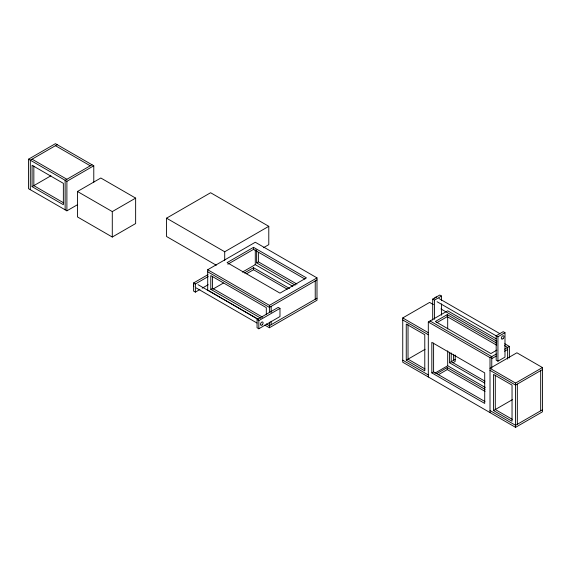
<?xml version="1.0" encoding="UTF-8"?>
<svg xmlns="http://www.w3.org/2000/svg" width="571" height="571" viewBox="0 0 571 571"><rect width="100%" height="100%" fill="white"/><g stroke="black" fill="none" stroke-linecap="round" stroke-linejoin="round"><path stroke-width="0.86" d="M77.649 204.618L66.893 210.827L28.55 188.694L28.55 159.173L55.437 143.656L93.78 165.79L93.78 182.285M57.2 144.67L30.313 160.194L30.313 189.708M32.076 186.653L63.367 204.725L63.367 183.348L32.076 165.283L32.076 186.653L50.912 175.782M92.017 164.776L65.13 180.293L65.13 209.814M28.55 159.173L66.893 181.314L93.78 165.79M77.47 191.492L100.824 178.002L135.641 198.108L135.641 223.554L112.287 237.036L77.47 216.937L77.47 191.492L112.287 211.591L135.641 198.108M216.295 265.23L166.539 236.501L166.539 218.179L210.606 192.734L268.784 226.323L268.784 244.645L263.467 247.714M166.539 218.179L224.71 251.768L268.784 226.323M258.599 319.475L207.701 290.089L207.701 269.733L255.294 242.254L316.998 277.877L316.998 300.267L269.398 327.747L264.773 325.07M253.531 247.343L227.094 262.61L279.976 293.137L306.42 277.877L253.531 247.343L253.531 249.377L304.885 279.026M199.893 289.504L195.361 292.124L193.598 291.103L193.598 282.959L207.951 274.672M227.843 264.209L253.531 249.377M193.598 282.959L195.361 283.98L208.201 276.564M202.163 288.198L208.201 284.708M266.314 314.514L266.314 307.648L210.785 275.586L210.785 289.326L212.548 288.305L262.681 317.248M256.622 249.977L256.622 262.86L258.385 261.846L296.949 284.108M212.747 289.212L223.382 283.066M242.382 272.103L255.294 264.644L255.294 249.812M244.467 272.931L253.531 267.699L289.561 288.498M246.736 273.659L253.531 269.733L287.256 289.204M207.701 269.733L269.398 305.357L316.998 277.877M316.998 279.911L269.398 307.391L207.701 271.767M257.057 319.603L278.213 307.391L279.976 308.404L279.976 316.548L258.82 328.76L257.057 327.747L257.057 319.603L258.82 320.624L279.976 308.404M316.998 298.226L269.398 325.713L266.314 323.928M432.711 320.038L432.711 299.104L439.763 295.036L441.526 296.049L441.526 300.41M542.45 367.553L515.563 383.07L490.004 368.316L516.891 352.792L542.45 367.553L542.45 411.827L515.563 427.344L402.741 362.207L402.741 317.933L429.628 302.409L433.389 304.586M432.711 299.104L434.474 300.125L441.526 296.049M428.307 376.967L428.307 322.001L447.693 310.81L496.285 338.86M496.62 343.121L447.257 314.628L435.359 321.494L490.889 353.556L496.841 350.123M436.844 322.672L447.257 316.662L496.62 345.162M406.267 360.173L424.781 370.857L424.781 334.727L406.267 324.043L406.267 360.173L425.102 349.295M431.833 372.892L484.715 403.426L484.715 372.892L431.833 342.357L431.833 372.892L433.596 371.878L484.943 401.527M449.456 352.25L449.456 362.713L455.187 359.409M496.178 335.741L503.229 331.672L504.992 332.693L504.992 357.118L497.941 361.186L496.178 360.173L496.178 335.741L497.941 336.762L504.992 332.693M434.852 373.184L447.693 365.768L447.693 350.851M452.882 362.778L455.187 361.443L455.187 355.041M436.844 373.562L447.257 367.553L485.05 389.372M438.328 374.74L447.257 369.587L485.05 391.406M428.307 322.001L490.004 357.624L496.299 353.991M504.614 349.195L509.396 346.433L509.396 357.953M491.767 358.645L496.299 356.026M504.614 351.229L507.633 349.488M542.45 369.587L515.563 385.104L490.004 370.351M493.53 410.549L512.037 421.241L512.037 385.104L493.53 374.419L493.53 410.549L512.365 399.679M542.45 409.785L515.563 425.309L490.004 410.549M438.928 298.476L499.753 333.592M437.058 301.716L496.342 335.948M504.771 343.756L509.396 346.433M440.905 308.925L496.834 341.215M504.55 345.669L507.633 347.446L507.633 359.138M430.07 320.988L491.767 356.611L491.767 368.295M402.741 317.933L428.307 332.693M402.741 319.967L428.307 334.727M484.943 381.171L451.218 361.7L451.218 352.978M449.456 362.713L484.715 383.07M447.478 365.64L485.264 387.459M55.437 145.691L90.254 165.79M256.622 262.86L295.186 285.129M255.08 264.516L292.866 286.335M425.002 368.952L408.029 359.152L408.029 324.785M512.258 419.328L495.293 409.535L495.293 375.168M402.741 360.173L428.307 374.933M32.076 159.173L66.893 179.28M63.602 202.826L33.839 185.639L33.839 166.047M210.785 289.326L260.918 318.268M198.03 284.672L258.085 319.346M196.16 287.912L256.986 323.029M540.687 370.6L540.687 410.806M517.326 384.09L517.326 424.289M515.563 383.07L515.563 427.344M497.941 336.762L497.941 361.186M490.004 357.624L490.004 412.59M453.424 354.305L453.424 360.429M447.693 316.634L447.693 328.917M447.257 314.628L447.257 316.662M447.257 367.553L447.257 369.587M441.526 303.9L441.526 315.242M434.474 300.125L434.474 319.317M433.596 343.085L433.596 371.878M315.235 280.925L315.235 299.247M271.161 306.37L271.161 312.48M271.161 321.202L271.161 324.692M269.398 305.357L269.398 312.623M269.398 322.222L269.398 327.747M258.82 320.624L258.82 328.76M258.385 252.396L258.385 261.846M253.531 267.699L253.531 269.733M224.71 251.768L224.71 260.49M212.548 276.285L212.548 288.305M195.361 283.98L195.361 292.124M112.287 211.591L112.287 237.036M66.893 181.314L66.893 210.827M434.745 298.219A1.87 1.078 -60 0 1 436.615 297.141M193.847 286.578A1.87 1.078 -60 0 1 193.847 284.415M503.008 338.717A1.87 1.078 -60 0 0 503.601 335.819A1.87 1.078 -60 0 0 501.388 337.782A1.87 1.078 -60 0 0 503.008 338.717M262.118 324.906A1.87 1.078 -60 0 0 262.71 322.015A1.87 1.078 -60 0 0 260.497 323.971A1.87 1.078 -60 0 0 262.118 324.906"/></g></svg>
